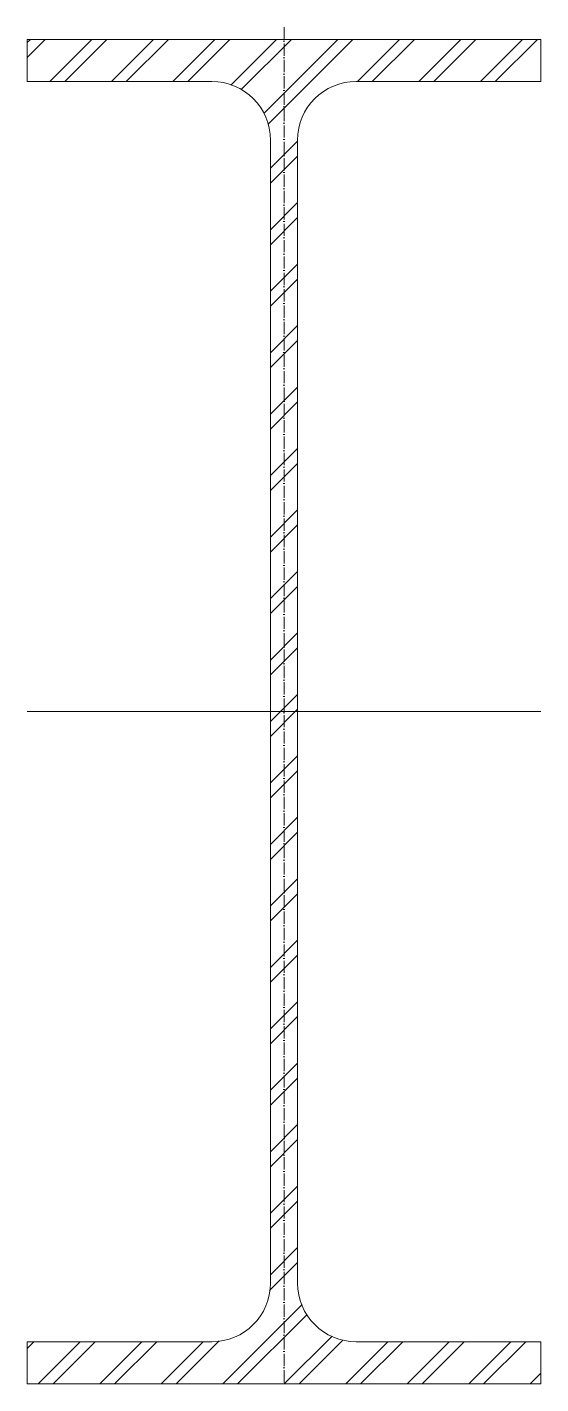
# Model space of a CAD drawing. Header units: metres. Extents: x -105 to 105, y -275 to 280.
import ezdxf

# ---------------------------------------------------------------- set-up
doc = ezdxf.new("R2010")
doc.units = ezdxf.units.M
doc.linetypes.add('MV_hartlijn_staal', pattern=[6.6, 5, -0.8, 0, -0.8])
doc.layers.add('A-DETL-GENF', color=92, linetype='Continuous', lineweight=18)

# ---------------------------------------------------------------- blocks, each defined once
blk = doc.blocks.new('28 Staalprofielen- IPE_HEA_HEB 2d - IPE550-3530724-00_0 Basismaterialen')
at = {"layer": 'A-DETL-GENF', "lineweight": 13}
h = blk.add_hatch(dxfattribs=at)
h.set_pattern_fill('FP_158', color=256, style=0, pattern_type=2)
h.set_pattern_definition([(45, (4485.222, -2830.394), (-12.57236, 12.57236), []), (45, (4485.222, -2811.344), (-12.57236, 12.57236), [])])
h.paths.add_polyline_path([(-105, -275), (105, -275), (105, -257.8), (29.55, -257.8), (23.34, -256.98), (17.55, -254.58), (12.58, -250.77), (8.77, -245.8), (6.37, -240.01), (5.55, -233.8), (5.55, 233.8), (6.37, 240.01), (8.77, 245.8), (12.58, 250.77), (17.55, 254.58), (23.34, 256.98), (29.55, 257.8), (105, 257.8), (105, 275), (-105, 275), (-105, 257.8), (-29.55, 257.8), (-23.34, 256.98), (-17.55, 254.58), (-12.58, 250.77), (-8.77, 245.8), (-6.37, 240.01), (-5.55, 233.8), (-5.55, -233.8), (-6.37, -240.01), (-8.77, -245.8), (-12.58, -250.77), (-17.55, -254.58), (-23.34, -256.98), (-29.55, -257.8), (-105, -257.8)])
at = {"layer": 'A-DETL-GENF', "linetype": 'MV_hartlijn_staal', "lineweight": 13}
blk.add_line((0, 280), (0, -275), dxfattribs=at)
at = {"layer": 'A-DETL-GENF'}
for p, q in [((105, 275), (-105, 275)), ((-105, 275), (-105, 257.8)), ((105, 275), (-105, 275)), ((-105, 275), (-105, 257.8)), ((105, 257.8), (105, 275)), ((105, 275), (105, 257.8)), ((-105, 257.8), (-29.55, 257.8)), ((-105, 257.8), (-29.55, 257.8)), ((29.55, 257.8), (105, 257.8)), ((105, 257.8), (29.55, 257.8)), ((-5.55, 233.8), (-5.55, -233.8)), ((-5.55, 233.8), (-5.55, -233.8)), ((5.55, -233.8), (5.55, 233.8)), ((5.55, 233.8), (5.55, -233.8)), ((-105, 0), (105, 0)), ((-29.55, -257.8), (-105, -257.8)), ((-105, -257.8), (-105, -275)), ((-105, -275), (-105, -257.8)), ((-105, -257.8), (-29.55, -257.8)), ((105, -257.8), (29.55, -257.8)), ((105, -257.8), (29.55, -257.8)), ((105, -275), (105, -257.8)), ((105, -275), (105, -257.8)), ((-105, -275), (105, -275)), ((105, -275), (-105, -275))]:
    blk.add_line(p, q, dxfattribs=at)
for centre, start, end in [((-29.55, 233.8), 0, 90), ((-29.55, 233.8), 360, 90), ((29.55, 233.8), 90, 180), ((29.55, 233.8), 90, 180), ((-29.55, -233.8), 270, 0), ((-29.55, -233.8), 270, 0), ((29.55, -233.8), 180, 270), ((29.55, -233.8), 180, 270)]:
    blk.add_arc(centre, 24, start, end, dxfattribs=at)

msp = doc.modelspace()

# ---------------------------------------------------------------- block references
msp.add_blockref('28 Staalprofielen- IPE_HEA_HEB 2d - IPE550-3530724-00_0 Basismaterialen', (0, 0))

doc.saveas('drawing.dxf')
